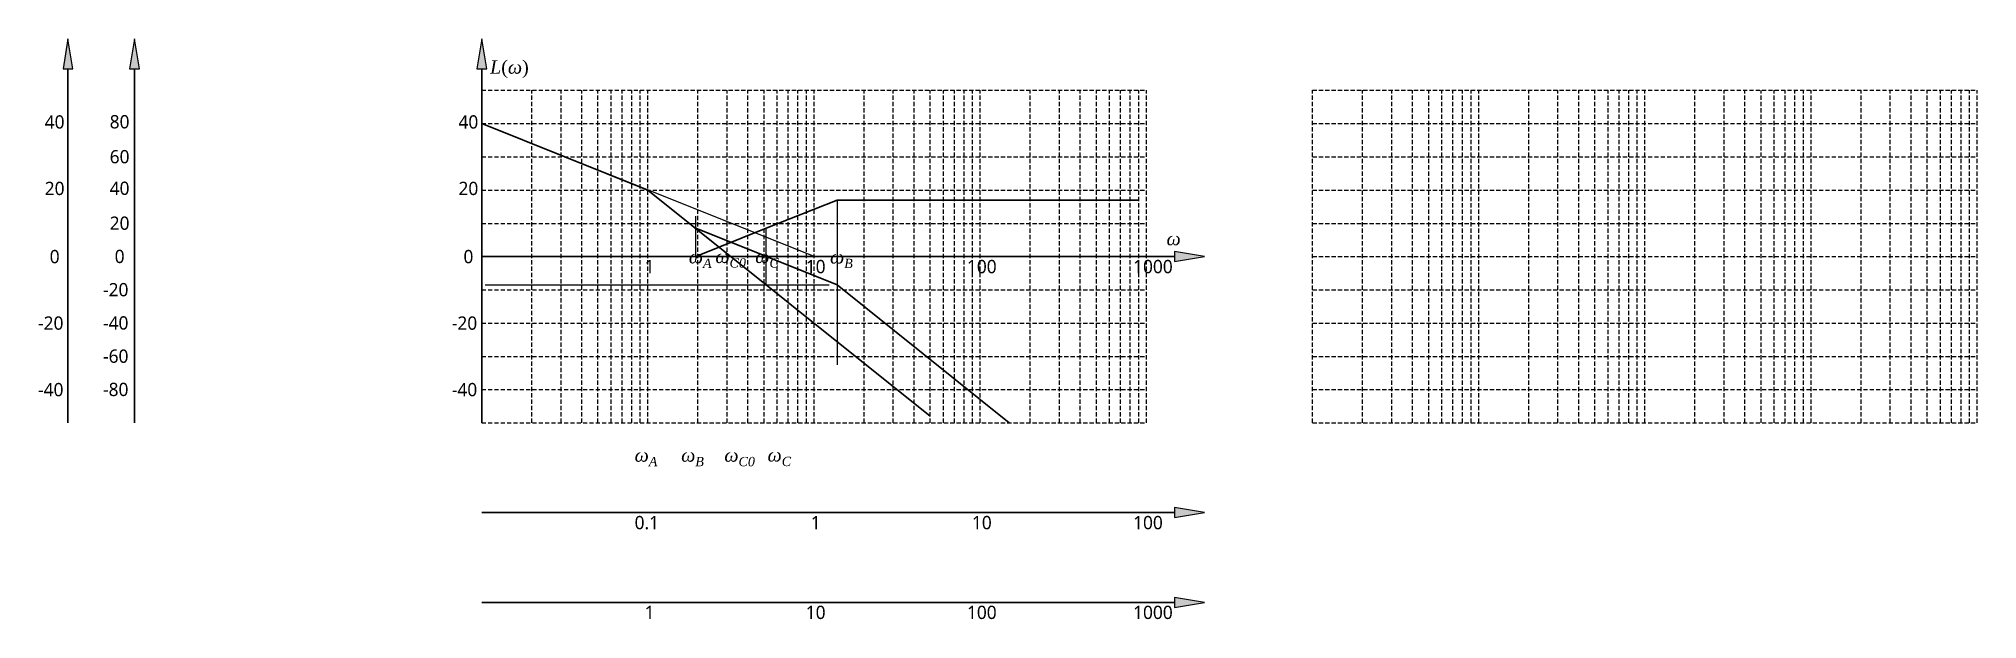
# Model space of a CAD drawing. Header units: millimetres. Extents: x -1666 to 10000, y -2181 to 1310.
import ezdxf

# ---------------------------------------------------------------- set-up
doc = ezdxf.new("R2010")
doc.units = ezdxf.units.MM
doc.linetypes.add('DASHEDX2', pattern=[38.1, 25.4, -12.7])
for name, color, linetype in [('品红辅助线', 6, 'Continuous'), ('坐标', 7, 'Continuous'), ('绿辅助线', 3, 'Continuous'), ('蓝辅助线', 5, 'Continuous')]:
    doc.layers.add(name, color=color, linetype=linetype)
for name, color, linetype, lineweight in [('粗红线', 1, 'Continuous', 30), ('粗蓝线', 5, 'Continuous', 30), ('粗黑线', 7, 'Continuous', 30)]:
    doc.layers.add(name, color=color, linetype=linetype, lineweight=lineweight)
doc.styles.add('坐标', font='', dxfattribs={"height": 80})
doc.styles.add('数学', font='timesi.ttf', dxfattribs={"height": 80})
doc.styles.get('坐标').set_extended_font_data('Microsoft YaHei')

msp = doc.modelspace()

# ---------------------------------------------------------------- hatches: boundary and pattern name
at = {"layer": '坐标'}
for points in [[(-1520, 1130), (-1460, 1130), (-1490, 1310)], [(-1120, 1130), (-1060, 1130), (-1090, 1310)], [(970, 1130), (1030, 1130), (1000, 1310)], [(5170, 30), (5170, -30), (5350, 0)], [(5170, -1510), (5170, -1570), (5350, -1540)], [(5170, -2050), (5170, -2110), (5350, -2080)]]:
    msp.add_hatch(color=256, dxfattribs=at).paths.add_polyline_path(points)

# ---------------------------------------------------------------- linework, layer by layer
at = {"layer": '品红辅助线'}
for p, q in [((3138, 340), (3138, 0)), ((2712, 0), (2712, 170)), ((2712, -170), (2712, 0)), ((1020, -170), (3090, -170))]:
    msp.add_line(p, q, dxfattribs=at)
at = {"layer": '坐标'}
for p, q in [((-1490, 1310), (-1520, 1130)), ((-1460, 1130), (-1490, 1310)), ((-1090, 1310), (-1120, 1130)), ((-1060, 1130), (-1090, 1310)), ((1000, 1310), (970, 1130)), ((1030, 1130), (1000, 1310)), ((-1520, 1130), (-1460, 1130)), ((-1120, 1130), (-1060, 1130)), ((970, 1130), (1030, 1130)), ((5170, 30), (5170, -30)), ((5350, 0), (5170, 30)), ((5170, -30), (5350, 0)), ((5170, -1510), (5170, -1570)), ((5350, -1540), (5170, -1510)), ((5170, -1570), (5350, -1540)), ((5170, -2050), (5170, -2110)), ((5350, -2080), (5170, -2050)), ((5170, -2110), (5350, -2080))]:
    msp.add_line(p, q, dxfattribs=at)
at = {"layer": '坐标', "lineweight": 30}
for p, q in [((-1490, -1000), (-1490, 1130)), ((-1090, -1000), (-1090, 1130)), ((1000, -1000), (1000, 1130)), ((1000, 0), (5170, 0)), ((1000, -1540), (5170, -1540)), ((1000, -2080), (5170, -2080))]:
    msp.add_line(p, q, dxfattribs=at)
at = {"layer": '坐标', "color": 254, "linetype": 'DASHEDX2'}
for p, q in [((1000, 1000), (5000, 1000)), ((1301, -1000), (1301, 1000)), ((1477, -1000), (1477, 1000)), ((1602, -1000), (1602, 1000)), ((1699, -1000), (1699, 1000)), ((1778, -1000), (1778, 1000)), ((1845, -1000), (1845, 1000)), ((1903, -1000), (1903, 1000)), ((1954, -1000), (1954, 1000)), ((2000, -1000), (2000, 1000)), ((2301, -1000), (2301, 1000)), ((2477, -1000), (2477, 1000)), ((2602, -1000), (2602, 1000)), ((2699, -1000), (2699, 1000)), ((2778, -1000), (2778, 1000)), ((2845, -1000), (2845, 1000)), ((2903, -1000), (2903, 1000)), ((2954, -1000), (2954, 1000)), ((3000, -1000), (3000, 1000)), ((3301, -1000), (3301, 1000)), ((3477, -1000), (3477, 1000)), ((3602, -1000), (3602, 1000)), ((3699, -1000), (3699, 1000)), ((3778, -1000), (3778, 1000)), ((3845, -1000), (3845, 1000)), ((3903, -1000), (3903, 1000)), ((3954, -1000), (3954, 1000)), ((4000, -1000), (4000, 1000)), ((4301, -1000), (4301, 1000)), ((4477, -1000), (4477, 1000)), ((4602, -1000), (4602, 1000)), ((4699, -1000), (4699, 1000)), ((4778, -1000), (4778, 1000)), ((4845, -1000), (4845, 1000)), ((4903, -1000), (4903, 1000)), ((4954, -1000), (4954, 1000)), ((5000, -1000), (5000, 1000)), ((6000, 1000), (10000, 1000)), ((6000, -1000), (6000, 1000)), ((6301, -1000), (6301, 1000)), ((6477, -1000), (6477, 1000)), ((6602, -1000), (6602, 1000)), ((6699, -1000), (6699, 1000)), ((6778, -1000), (6778, 1000)), ((6845, -1000), (6845, 1000)), ((6903, -1000), (6903, 1000)), ((6954, -1000), (6954, 1000)), ((7000, -1000), (7000, 1000)), ((7301, -1000), (7301, 1000)), ((7477, -1000), (7477, 1000)), ((7602, -1000), (7602, 1000)), ((7699, -1000), (7699, 1000)), ((7778, -1000), (7778, 1000)), ((7845, -1000), (7845, 1000)), ((7903, -1000), (7903, 1000)), ((7954, -1000), (7954, 1000)), ((8000, -1000), (8000, 1000)), ((8301, -1000), (8301, 1000)), ((8477, -1000), (8477, 1000)), ((8602, -1000), (8602, 1000)), ((8699, -1000), (8699, 1000)), ((8778, -1000), (8778, 1000)), ((8845, -1000), (8845, 1000)), ((8903, -1000), (8903, 1000)), ((8954, -1000), (8954, 1000)), ((9000, -1000), (9000, 1000)), ((9301, -1000), (9301, 1000)), ((9477, -1000), (9477, 1000)), ((9602, -1000), (9602, 1000)), ((9699, -1000), (9699, 1000)), ((9778, -1000), (9778, 1000)), ((9845, -1000), (9845, 1000)), ((9903, -1000), (9903, 1000)), ((9954, -1000), (9954, 1000)), ((10000, -1000), (10000, 1000)), ((1000, 800), (5000, 800)), ((6000, 800), (10000, 800)), ((1000, 600), (5000, 600)), ((6000, 600), (10000, 600)), ((1000, 400), (5000, 400)), ((6000, 400), (10000, 400)), ((1000, 200), (5000, 200)), ((6000, 200), (10000, 200)), ((6000, 0), (10000, 0)), ((1000, -200), (5000, -200)), ((6000, -200), (10000, -200)), ((1000, -400), (5000, -400)), ((6000, -400), (10000, -400)), ((1000, -600), (5000, -600)), ((6000, -600), (10000, -600)), ((1000, -800), (5000, -800)), ((6000, -800), (10000, -800)), ((1000, -1000), (5000, -1000)), ((6000, -1000), (10000, -1000))]:
    msp.add_line(p, q, dxfattribs=at)
at = {"layer": '粗红线'}
for p, q in [((2712, 170), (3138, 340)), ((3138, 340), (4954, 340)), ((2288, 0), (2712, 170)), ((1000, 0), (2288, 0))]:
    msp.add_line(p, q, dxfattribs=at)
at = {"layer": '粗蓝线'}
for p, q in [((1000, 800), (2000, 400)), ((2000, 400), (3699, -959))]:
    msp.add_line(p, q, dxfattribs=at)
at = {"layer": '粗黑线'}
for p, q in [((2288, 170), (3138, -170)), ((3138, -170), (4175, -1000))]:
    msp.add_line(p, q, dxfattribs=at)
at = {"layer": '绿辅助线'}
for p, q in [((2288, 0), (2288, 243)), ((3138, 0), (3138, -652))]:
    msp.add_line(p, q, dxfattribs=at)
at = {"layer": '蓝辅助线'}
msp.add_line((3000, 0), (1000, 800), dxfattribs=at)

# ---------------------------------------------------------------- texts
at = {"layer": '坐标', "char_height": 80, "attachment_point": 1}
for s, insert, width, style in [('L{\\fTimes New Roman|b0|i0|c0|p18;(}ω{\\fTimes New Roman|b0|i0|c0|p18;)}', (1050, 1180), 240, '数学'), ('40', (-1630, 850), 120, '坐标'), ('80', (-1239, 851), 120, '坐标'), ('40', (860, 850), 120, '坐标'), ('60', (-1239, 641), 120, '坐标'), ('20', (-1630, 450), 130, '坐标'), ('40', (-1239, 451), 130, '坐标'), ('20', (860, 450), 130, '坐标'), ('20', (-1239, 241), 130, '坐标'), ('ω', (5121, 148), 240, '数学'), ('0', (-1600, 40), 80, '坐标'), ('0', (-1209, 41), 80, '坐标'), ('0', (890, 40), 80, '坐标'), ('1', (1980, -20), 50, '坐标'), ('10', (2950, -20), 90, '坐标'), ('100', (3920, -20), 180, '坐标'), ('1000', (4920, -20), 240, '坐标'), ('-20', (-1279, -159), 160, '坐标'), ('-20', (-1670, -360), 160, '坐标'), ('-40', (-1279, -359), 160, '坐标'), ('-20', (820, -360), 160, '坐标'), ('-60', (-1279, -559), 160, '坐标'), ('-40', (-1670, -760), 160, '坐标'), ('-80', (-1279, -759), 160, '坐标'), ('-40', (820, -760), 160, '坐标'), ('0.1', (1920, -1560), 150, '坐标'), ('1', (2980, -1560), 50, '坐标'), ('10', (3950, -1560), 120, '坐标'), ('100', (4920, -1560), 180, '坐标'), ('10', (2950, -2100), 90, '坐标'), ('100', (3920, -2100), 180, '坐标'), ('1000', (4920, -2100), 240, '坐标'), ('1', (1980, -2100), 50, '坐标')]:
    msp.add_mtext(s, dxfattribs=dict(at, insert=insert, width=width, style=style))
at = {"layer": '粗红线', "char_height": 80, "width": 164.18, "attachment_point": 7, "style": '数学'}
for s, insert in [('\\A1;{\\fTimes New Roman|b0|i1|c134|p18;ω\\fTimes New Roman|b0|i1|c186|p18;\\H0.7x;\\S^ A;}', (2246, -68)), ('\\A1;{\\fTimes New Roman|b0|i1|c134|p18;ω\\fTimes New Roman|b0|i1|c186|p18;\\H0.7x;\\S^ B;}', (3096, -69)), ('\\A1;{\\fTimes New Roman|b0|i1|c134|p18;ω\\fTimes New Roman|b0|i1|c186|p18;\\H0.7x;\\S^ A;}', (1920, -1261)), ('\\A1;{\\fTimes New Roman|b0|i1|c134|p18;ω\\fTimes New Roman|b0|i1|c186|p18;\\H0.7x;\\S^ B;}', (2200, -1261))]:
    msp.add_mtext(s, dxfattribs=dict(at, insert=insert))
at = {"layer": '粗蓝线', "char_height": 80, "width": 240, "attachment_point": 7, "style": '数学'}
for insert in [(2406, -66), (2460, -1261)]:
    msp.add_mtext('\\A1;{\\fTimes New Roman|b0|i1|c134|p18;ω\\fTimes New Roman|b0|i1|c186|p18;\\H0.7x;\\S^ C0;}', dxfattribs=dict(at, insert=insert))
at = {"layer": '粗黑线', "char_height": 80, "width": 170, "attachment_point": 7, "style": '数学'}
for insert in [(2646, -66), (2720, -1260)]:
    msp.add_mtext('\\A1;{\\fTimes New Roman|b0|i1|c134|p18;ω\\fTimes New Roman|b0|i1|c186|p18;\\H0.7x;\\S^ C;}', dxfattribs=dict(at, insert=insert))

doc.saveas('drawing.dxf')
